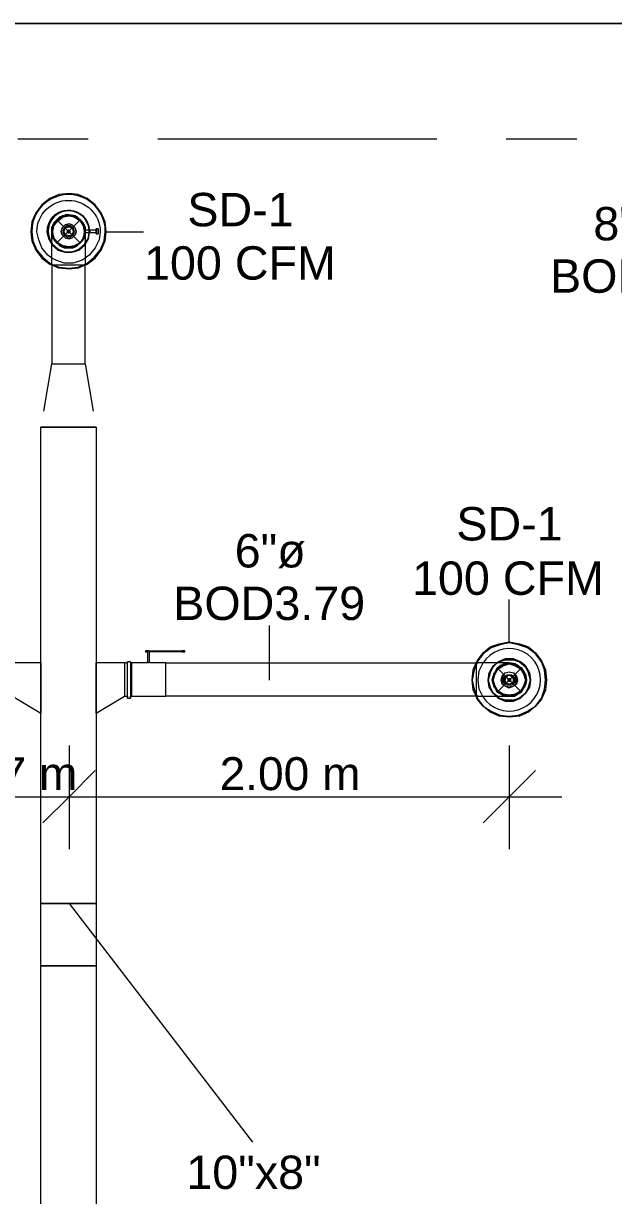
# Model space of a CAD drawing. Header units: metres. Extents: x -2 to 237, y -8 to 52.
# Drawn here: x 53.97 to 56.65, y 28.84 to 34.17 of the extents above; entities that cross this region are included whole.
import ezdxf

# ---------------------------------------------------------------- set-up
doc = ezdxf.new("R2010")
doc.units = ezdxf.units.M
doc.layers.add('HVAC - Ductos', color=5, linetype='Continuous', lineweight=0)
doc.layers.add('PDF3_Text', color=7, linetype='Continuous', lineweight=0)
doc.layers.add('PDF3_Geometry', color=7, linetype='Continuous', lineweight=0, true_color=0xaaaaaa)
doc.styles.add('PDF Helvetica', font='')
doc.styles.get('PDF Helvetica').set_extended_font_data('Helvetica')

msp = doc.modelspace()

# ---------------------------------------------------------------- linework, layer by layer
at = {"layer": 'HVAC - Ductos', "lineweight": 0}
for points in [[(54.2491, 33.2257), (54.2491, 33.2303), (54.2995, 33.2303), (54.2995, 33.2257), (54.2995, 33.2212), (54.2995, 33.2166), (54.2491, 33.2166), (54.2491, 33.2212), (54.2491, 33.2441), (54.2445, 33.2487), (54.2445, 33.2533), (54.2399, 33.2625), (54.2261, 33.2762), (54.2124, 33.2899), (54.2033, 33.2899), (54.2124, 33.2899), (54.2261, 33.2762), (54.2399, 33.2625), (54.2445, 33.2533), (54.2445, 33.2487), (54.2491, 33.2441), (54.2491, 33.2212), (54.2491, 33.2166), (54.2491, 33.2212), (54.2491, 33.212), (54.2491, 33.1891), (54.2491, 33.1525), (54.2491, 33.1157), (54.2491, 33.0699), (54.2583, 33.0745), (54.2949, 33.102), (54.3224, 33.1387), (54.3407, 33.18), (54.3453, 33.2212), (54.3407, 33.267), (54.3224, 33.3083), (54.2949, 33.3449), (54.2583, 33.3725), (54.217, 33.3907), (54.1757, 33.3953), (54.1299, 33.3907), (54.0887, 33.3725), (54.052, 33.3449), (54.0245, 33.3083), (54.0061, 33.267), (54.0016, 33.2212), (54.0061, 33.18), (54.0245, 33.1387), (54.052, 33.102), (54.0887, 33.0745), (54.0978, 33.0699), (54.0978, 33.0883), (54.0978, 33.1341), (54.0978, 33.1708), (54.0978, 33.1983), (54.0978, 33.2166), (54.0978, 33.2212), (54.0978, 33.2441), (54.1024, 33.2487), (54.1024, 33.2533), (54.107, 33.2533), (54.107, 33.2625), (54.1207, 33.2762), (54.1345, 33.2899), (54.1437, 33.2899), (54.1437, 33.2945), (54.1482, 33.2945), (54.1437, 33.2945), (54.1437, 33.2899), (54.1345, 33.2899), (54.1207, 33.2762), (54.107, 33.2625), (54.107, 33.2533), (54.1024, 33.2533), (54.1024, 33.2487), (54.0978, 33.2441), (54.0978, 33.2212), (54.0978, 33.2166), (54.0978, 33.2212)], [(54.1757, 33.2991), (54.1528, 33.2945), (54.1391, 33.2854), (54.1207, 33.2762), (54.1115, 33.2579), (54.1024, 33.2441), (54.0978, 33.2212), (54.0978, 33.2166), (54.0978, 33.2029), (54.107, 33.1845), (54.1207, 33.1708), (54.1345, 33.157), (54.1528, 33.1479), (54.1757, 33.1479), (54.1482, 33.1525), (54.1437, 33.1525), (54.1207, 33.1708), (54.1437, 33.1525)], [(54.0978, 33.2257), (54.1024, 33.2487), (54.107, 33.2533), (54.1207, 33.2762), (54.1437, 33.2899), (54.1482, 33.2945), (54.1712, 33.2991)], [(54.2445, 33.1891), (54.2445, 33.1937), (54.2445, 33.1983), (54.2491, 33.2212), (54.2445, 33.2487), (54.2445, 33.2533), (54.2261, 33.2762), (54.2033, 33.2945), (54.1757, 33.2991), (54.1941, 33.2945), (54.2124, 33.2854), (54.2261, 33.2762), (54.2353, 33.2579), (54.2445, 33.2441), (54.2491, 33.2212), (54.2445, 33.2029), (54.2353, 33.1845), (54.2261, 33.1708), (54.2124, 33.157), (54.1941, 33.1525), (54.1757, 33.1479), (54.1528, 33.1525), (54.1391, 33.157), (54.1207, 33.1708), (54.1115, 33.1845), (54.1024, 33.2029), (54.0978, 33.2212), (54.1024, 33.2441), (54.107, 33.2625), (54.1207, 33.2762), (54.1437, 33.2945), (54.1757, 33.2991), (54.1987, 33.2945), (54.2033, 33.2899), (54.2261, 33.2762), (54.2399, 33.2533), (54.2261, 33.2762), (54.2078, 33.2899)], [(54.0978, 33.2166), (54.0978, 33.2029), (54.107, 33.1845), (54.1207, 33.1708), (54.1345, 33.157), (54.1528, 33.1479), (54.1757, 33.1479), (54.1941, 33.1479), (54.2124, 33.157), (54.2261, 33.1708), (54.2399, 33.1845), (54.2491, 33.2029), (54.2491, 33.2166), (54.2491, 33.2212), (54.2491, 33.2441), (54.2399, 33.2625), (54.2261, 33.2762), (54.2124, 33.2899), (54.1941, 33.2945), (54.1757, 33.2945), (54.1528, 33.2945), (54.1574, 33.2991), (54.1528, 33.2945), (54.1345, 33.2899), (54.1207, 33.2762), (54.1024, 33.2533), (54.0978, 33.2212), (54.1024, 33.1937), (54.1207, 33.1708), (54.1024, 33.1937), (54.0978, 33.2212)], [(54.1024, 33.2487), (54.107, 33.2533), (54.1207, 33.2762), (54.1437, 33.2899), (54.1482, 33.2945)], [(54.1482, 33.2899), (54.1757, 33.2945), (54.1987, 33.2899)], [(54.2033, 33.2899), (54.1987, 33.2945)], [(54.107, 33.1983), (54.0978, 33.2212), (54.107, 33.2487)], [(54.2491, 33.2212), (54.2445, 33.2533), (54.2445, 33.2487), (54.2491, 33.2257)], [(54.107, 33.1891), (54.1024, 33.1937), (54.1024, 33.1983)], [(54.1437, 33.157), (54.1207, 33.1708), (54.107, 33.1937)], [(54.2078, 33.1525), (54.2033, 33.1525), (54.1987, 33.1525), (54.1757, 33.1479), (54.1941, 33.1479), (54.2124, 33.157), (54.2261, 33.1708), (54.2399, 33.1845), (54.2491, 33.2029), (54.2491, 33.2166)], [(54.2399, 33.1937), (54.2261, 33.1708), (54.2033, 33.157)], [(54.2491, 33.2212), (54.2445, 33.1937), (54.2491, 33.2212)], [(54.3087, 33.2349), (54.2995, 33.2349)], [(54.2995, 33.212), (54.3087, 33.212)], [(54.3453, 33.2212), (54.5149, 33.2212)], [(54.2491, 33.102), (54.2353, 33.0929), (54.1941, 33.0791), (54.1528, 33.0791), (54.1161, 33.0929), (54.0978, 33.102)], [(54.0978, 33.0745), (54.1299, 33.0608), (54.1757, 33.0562), (54.217, 33.0608), (54.2491, 33.0745)], [(54.2491, 33.0699), (54.217, 33.0562), (54.1757, 33.0516), (54.1299, 33.0562), (54.0978, 33.0699)], [(54.2033, 32.6208), (54.2124, 32.6208), (54.2261, 32.6208), (54.2399, 32.6208), (54.2445, 32.6208), (54.2491, 32.6208), (54.2491, 33.0699), (54.2399, 33.0699), (54.2261, 33.0699), (54.2124, 33.0699), (54.1941, 33.0699), (54.1757, 33.0699), (54.1528, 33.0699), (54.1345, 33.0699), (54.1207, 33.0699), (54.107, 33.0699), (54.1024, 33.0699), (54.0978, 33.0699), (54.0978, 32.6208), (54.1024, 32.6208), (54.107, 32.6208), (54.1207, 32.6208), (54.1345, 32.6208), (54.1437, 32.6208), (54.1528, 32.6208), (54.1757, 32.6208), (54.1941, 32.6208), (54.1987, 32.6208)], [(54.2491, 33.0699), (54.2399, 33.0699), (54.2261, 33.0699), (54.2124, 33.0699), (54.1941, 33.0699), (54.1757, 33.0699), (54.1528, 33.0699), (54.1345, 33.0699), (54.1207, 33.0699), (54.107, 33.0699), (54.1024, 33.0699), (54.0978, 33.0699)], [(54.0611, 32.4053), (54.0978, 32.6208), (54.1024, 32.6208), (54.1207, 32.6208), (54.1437, 32.6208), (54.1757, 32.6208), (54.2033, 32.6208), (54.2261, 32.6208), (54.2445, 32.6208), (54.2491, 32.6208), (54.2857, 32.4053)], [(54.2995, 32.332), (54.0474, 32.332)], [(56.1787, 31.3558), (56.1787, 31.5483)], [(55.0879, 31.1816), (55.0879, 31.4291)], [(56.1787, 31.2595), (56.1741, 31.2595), (56.1557, 31.2595), (56.1237, 31.2595), (56.087, 31.2595), (56.0457, 31.2595), (56.0274, 31.2595), (56.032, 31.2687), (56.0595, 31.3053), (56.0916, 31.3328), (56.1329, 31.3466), (56.1787, 31.3558), (56.2245, 31.3466), (56.2657, 31.3328), (56.2979, 31.3053), (56.3253, 31.2687), (56.3437, 31.2274), (56.3483, 31.1816), (56.3437, 31.1358), (56.3253, 31.0945), (56.2979, 31.0624), (56.2657, 31.0349), (56.2245, 31.0166), (56.1787, 31.012), (56.1329, 31.0166), (56.0916, 31.0349), (56.0595, 31.0624), (56.032, 31.0945), (56.0274, 31.1083), (56.0687, 31.1083), (56.1099, 31.1083), (56.142, 31.1083), (56.1649, 31.1083), (56.1787, 31.1083)], [(56.032, 31.1083), (56.032, 31.0991), (56.0595, 31.0624), (56.0962, 31.0395), (56.1374, 31.0211), (56.1787, 31.0166), (56.2199, 31.0211), (56.2612, 31.0395), (56.2979, 31.0624), (56.3253, 31.0991), (56.3391, 31.1403), (56.3437, 31.1816), (56.3391, 31.2274), (56.3253, 31.2641), (56.2979, 31.3007), (56.2612, 31.3283), (56.2199, 31.342), (56.1787, 31.3512), (56.1374, 31.342), (56.0962, 31.3283), (56.0595, 31.3007), (56.032, 31.2641), (56.032, 31.2595)], [(54.4553, 31.2641), (54.4416, 31.2641)], [(54.4416, 31.0991), (54.4416, 31.1037), (54.4416, 31.1128), (54.4416, 31.122), (54.4416, 31.1403), (54.4416, 31.1587), (54.4416, 31.1816), (54.4416, 31.2045), (54.4416, 31.2228), (54.4416, 31.2412), (54.4416, 31.255), (54.4416, 31.2595), (54.4416, 31.2641), (54.4416, 31.2595)], [(54.4553, 31.2595), (54.4553, 31.2641), (54.4553, 31.2595), (54.4553, 31.255), (54.4553, 31.2412), (54.4553, 31.2228), (54.4553, 31.2045), (54.4553, 31.1816), (54.4553, 31.1587), (54.4553, 31.1403), (54.4553, 31.122), (54.4553, 31.1128), (54.4553, 31.1037), (54.4553, 31.0991)], [(54.5378, 31.3099), (54.5333, 31.3099), (54.5333, 31.2595), (54.4599, 31.2595), (54.4599, 31.255), (54.4599, 31.2458), (54.4599, 31.2366), (54.4599, 31.2183), (54.4599, 31.1999), (54.4599, 31.1816), (54.4599, 31.1633), (54.4599, 31.1449), (54.4599, 31.1266), (54.4599, 31.1174), (54.4599, 31.1083), (54.6157, 31.1083), (54.6157, 31.1174), (54.6157, 31.1266), (54.6157, 31.1449), (54.6157, 31.1633), (54.6157, 31.1816), (54.6157, 31.1999), (54.6157, 31.2183), (54.6157, 31.2366), (54.6157, 31.2458), (54.6157, 31.255), (54.6157, 31.2595), (56.0274, 31.2595), (56.0274, 31.255), (56.0274, 31.2458), (56.0274, 31.2366), (56.0274, 31.2183), (56.0274, 31.1999), (56.0274, 31.1816), (56.0274, 31.1633), (56.0274, 31.1449), (56.0274, 31.1266), (56.0274, 31.1174), (56.0274, 31.1083), (54.6157, 31.1083), (54.6157, 31.1174), (54.6157, 31.1266), (54.6157, 31.1449), (54.6157, 31.1633), (54.6157, 31.1816), (54.6157, 31.1999), (54.6157, 31.2183), (54.6157, 31.2366), (54.6157, 31.2458), (54.6157, 31.255), (54.6157, 31.2595), (54.5424, 31.2595), (54.5424, 31.3099)], [(54.5241, 31.3145), (54.5241, 31.3099)], [(54.5378, 31.3145), (54.5333, 31.3145), (54.5287, 31.3145), (54.5241, 31.3145), (54.5287, 31.3145), (54.5333, 31.3145), (54.5378, 31.3145), (54.6891, 31.3145)], [(54.6891, 31.3099), (54.5378, 31.3099), (54.5333, 31.3099), (54.5287, 31.3099), (54.5241, 31.3099), (54.5287, 31.3099), (54.5333, 31.3099)], [(54.7028, 31.3099), (54.7028, 31.3145)], [(53.9191, 31.1083), (54.0474, 31.0303), (54.0474, 31.0349), (54.0474, 31.0533), (54.0474, 31.0762), (54.0474, 31.1083), (54.0474, 31.1816), (54.0474, 31.2091), (54.0474, 31.2366), (54.0474, 31.2504), (54.0474, 31.2595), (53.9191, 31.2595)], [(54.0474, 31.2595), (54.0474, 31.2504), (54.0474, 31.2366), (54.0474, 31.2091), (54.0474, 31.1816), (54.0474, 31.1083), (54.0474, 31.0762), (54.0474, 31.0533), (54.0474, 31.0349), (54.0474, 31.0303)], [(54.4278, 31.2595), (54.2995, 31.2595), (54.2995, 31.2504), (54.2995, 31.2366), (54.2995, 31.2091), (54.2995, 31.1816), (54.2995, 31.1083), (54.2995, 31.0762), (54.2995, 31.0533), (54.2995, 31.0349), (54.2995, 31.0303), (54.4278, 31.1083)], [(54.2995, 31.0303), (54.2995, 31.0349), (54.2995, 31.0533), (54.2995, 31.0762), (54.2995, 31.1083), (54.2995, 31.1816), (54.2995, 31.2091), (54.2995, 31.2366), (54.2995, 31.2504), (54.2995, 31.2595)], [(54.4416, 31.2366), (54.4416, 31.2458), (54.4416, 31.255), (54.4416, 31.2595), (54.4278, 31.2595), (54.4278, 31.255), (54.4278, 31.2458), (54.4278, 31.2366), (54.4278, 31.2183), (54.4278, 31.1999), (54.4278, 31.1816), (54.4278, 31.1633), (54.4278, 31.1449), (54.4278, 31.1266), (54.4278, 31.1174), (54.4278, 31.1083), (54.4416, 31.1083), (54.4416, 31.1037), (54.4416, 31.0991), (54.4553, 31.0991), (54.4553, 31.1037), (54.4553, 31.1083)], [(54.4278, 31.2137), (54.4278, 31.2091)], [(54.4416, 31.1403), (54.4416, 31.1449), (54.4416, 31.1633), (54.4416, 31.1816), (54.4416, 31.1999), (54.4416, 31.2183), (54.4416, 31.2228)], [(54.5378, 31.2595), (54.5333, 31.2595)], [(56.032, 31.2595), (56.0183, 31.2274), (56.0091, 31.1816), (56.0183, 31.1403), (56.032, 31.1083)], [(56.0274, 31.1083), (56.0137, 31.1358), (56.0091, 31.1816), (56.0137, 31.2274), (56.0274, 31.2595)], [(56.0274, 31.2595), (56.0274, 31.255), (56.0274, 31.2458), (56.0274, 31.2366), (56.0274, 31.2183), (56.0274, 31.1999), (56.0274, 31.1816), (56.0274, 31.1633), (56.0274, 31.1449), (56.0274, 31.1266), (56.0274, 31.1174), (56.0274, 31.1083)], [(56.0595, 31.1037), (56.0411, 31.1403), (56.0366, 31.1816), (56.0411, 31.2228), (56.0595, 31.2595)], [(56.2429, 31.2137), (56.2291, 31.232), (56.2107, 31.2504), (56.2062, 31.255), (56.1787, 31.2595), (56.2062, 31.2504), (56.2337, 31.2366), (56.2153, 31.2458), (56.197, 31.255), (56.1787, 31.255), (56.1603, 31.255), (56.142, 31.2458), (56.1283, 31.232), (56.1145, 31.2183), (56.1053, 31.1999), (56.1053, 31.1816), (56.1053, 31.1633), (56.1007, 31.1816), (56.1053, 31.1999), (56.1145, 31.2183), (56.1237, 31.2366), (56.142, 31.2504), (56.1603, 31.255), (56.1741, 31.2595), (56.1787, 31.2595), (56.197, 31.255), (56.2153, 31.2458), (56.2291, 31.232), (56.2429, 31.2183), (56.252, 31.1999), (56.252, 31.1816), (56.252, 31.1633), (56.2429, 31.1449), (56.2291, 31.1312), (56.2153, 31.1174), (56.197, 31.1083), (56.1787, 31.1083), (56.1603, 31.1128), (56.142, 31.1174), (56.1603, 31.1083), (56.1741, 31.1083), (56.1787, 31.1083), (56.197, 31.1128), (56.2153, 31.1174), (56.2337, 31.1266), (56.2429, 31.1449), (56.252, 31.1633), (56.2566, 31.1816), (56.252, 31.1999), (56.2429, 31.2183), (56.2337, 31.2366), (56.2291, 31.2366)], [(56.1099, 31.1587), (56.1053, 31.1816), (56.1099, 31.2091), (56.1237, 31.2366), (56.1099, 31.2091)], [(56.1053, 31.2091), (56.1099, 31.2091), (56.1099, 31.2137)], [(56.1145, 31.2137), (56.1283, 31.232), (56.1466, 31.2504), (56.1511, 31.2504), (56.1511, 31.255)], [(56.1557, 31.2504), (56.1787, 31.255), (56.2016, 31.2504)], [(56.1741, 31.2595), (56.1787, 31.2595), (56.197, 31.255), (56.2062, 31.255), (56.2062, 31.2504), (56.2107, 31.2504), (56.2153, 31.2504), (56.2291, 31.2366)], [(56.2062, 31.255), (56.2062, 31.2504), (56.2107, 31.2504)], [(56.2107, 31.2504), (56.2337, 31.2366), (56.2475, 31.2137), (56.2475, 31.2091), (56.252, 31.1816), (56.2475, 31.1587)], [(56.252, 31.2091), (56.2566, 31.1816), (56.2475, 31.2091), (56.2337, 31.2366)], [(56.2337, 31.2366), (56.2429, 31.2183), (56.2475, 31.2137), (56.2475, 31.2091), (56.252, 31.2091), (56.2475, 31.2091), (56.2475, 31.2137)], [(56.2475, 31.1541), (56.252, 31.1633), (56.2566, 31.1816), (56.252, 31.1999), (56.2475, 31.2091)], [(56.2337, 31.1312), (56.2475, 31.1495), (56.2475, 31.1541), (56.2566, 31.1816), (56.252, 31.1587)], [(54.4278, 31.1541), (54.4278, 31.1495)], [(54.4416, 31.122), (54.4416, 31.1266)], [(54.4416, 31.1128), (54.4416, 31.1174)], [(56.1099, 31.1495), (56.1099, 31.1541), (56.1053, 31.1541)], [(56.1466, 31.1174), (56.1283, 31.1312), (56.1145, 31.1495)], [(56.1511, 31.1128), (56.1787, 31.1083), (56.1511, 31.1128), (56.1237, 31.1266), (56.1145, 31.1449), (56.1283, 31.1312), (56.142, 31.1174), (56.1237, 31.1266), (56.1511, 31.1128), (56.1466, 31.1128)], [(56.2016, 31.1128), (56.1787, 31.1083), (56.1557, 31.1128)], [(56.2475, 31.1495), (56.2475, 31.1541), (56.252, 31.1541), (56.2475, 31.1541), (56.2475, 31.1495), (56.2429, 31.1449), (56.2337, 31.1266), (56.2153, 31.1174), (56.2107, 31.1128), (56.2062, 31.1128), (56.197, 31.1083), (56.1787, 31.1083), (56.1741, 31.1083)], [(56.2107, 31.1128), (56.2062, 31.1128)], [(56.2429, 31.1495), (56.2291, 31.1312), (56.2107, 31.1174)], [(56.2337, 31.1266), (56.2475, 31.1541)], [(54.1757, 30.8837), (54.1757, 30.6499), (54.1757, 30.4116)], [(56.1787, 30.8837), (56.1787, 30.6499), (56.1787, 30.4116)], [(54.2949, 30.7691), (54.1757, 30.6499), (54.0565, 30.5308)], [(56.2979, 30.7691), (56.1787, 30.6499), (56.0595, 30.5308)], [(51.9391, 30.6499), (53.6074, 30.6499), (54.1757, 30.6499), (56.417, 30.6499)], [(54.1757, 30.1641), (55.0099, 29.0778)]]:
    msp.add_lwpolyline(points, dxfattribs=at)
for points in [[(54.2491, 33.0745), (54.2583, 33.0791), (54.2903, 33.1066), (54.3178, 33.1387), (54.3361, 33.18), (54.3407, 33.2212, 1.013813), (54.0061, 33.2212), (54.0107, 33.18), (54.0291, 33.1387), (54.0565, 33.1066), (54.0887, 33.0791), (54.0978, 33.0745)], [(54.0978, 33.102), (54.0795, 33.1157), (54.052, 33.1479), (54.0382, 33.1845), (54.0291, 33.2212, -0.994612), (54.3178, 33.2212), (54.3133, 33.1845), (54.2949, 33.1479), (54.2674, 33.1157), (54.2491, 33.102)], [(56.0595, 31.1037, 0.74034), (56.3207, 31.1816, 0.753107), (56.0595, 31.2595)]]:
    msp.add_lwpolyline(points, format="xyb", dxfattribs=at)
msp.add_lwpolyline([(54.2674, 33.2303, 1.317948), (54.0978, 33.1708), (54.0841, 33.1891), (54.0795, 33.2212, -0.989485), (54.2674, 33.2303, 0.962005), (54.0749, 33.2212), (54.0841, 33.1891), (54.0978, 33.1662, -1.371306)], format="xyb", close=True, dxfattribs=at)
for points in [[(54.107, 33.2487), (54.1253, 33.2716), (54.1482, 33.2899), (54.1757, 33.2945), (54.1987, 33.2899), (54.2261, 33.2716), (54.2399, 33.2487), (54.2445, 33.2212), (54.2399, 33.1937), (54.2261, 33.1708), (54.1987, 33.157), (54.1757, 33.1525), (54.1482, 33.157), (54.1253, 33.1708), (54.107, 33.1937), (54.1024, 33.2212)], [(54.1482, 33.2945), (54.1528, 33.2945)], [(54.1574, 33.2991), (54.1757, 33.2991), (54.1941, 33.2945), (54.1987, 33.2945), (54.2033, 33.2945), (54.2078, 33.2899), (54.2033, 33.2945), (54.1987, 33.2945), (54.1941, 33.2945), (54.1757, 33.2991)], [(54.1437, 33.2395), (54.1391, 33.2212), (54.1437, 33.2395), (54.1574, 33.2533), (54.1757, 33.2579), (54.1895, 33.2533), (54.2033, 33.2395), (54.2078, 33.2212), (54.2033, 33.2395), (54.1895, 33.2533), (54.1757, 33.2579), (54.1574, 33.2533)], [(54.1528, 33.2395), (54.1482, 33.2212), (54.1528, 33.2395), (54.1666, 33.2487), (54.1803, 33.2487), (54.1941, 33.2395), (54.1987, 33.2212), (54.1941, 33.2395), (54.1803, 33.2487), (54.1666, 33.2487)], [(54.1574, 33.2395), (54.1757, 33.2441), (54.1895, 33.2395), (54.1941, 33.2212), (54.1895, 33.2075), (54.1757, 33.2029), (54.1574, 33.2075), (54.1528, 33.2212)], [(54.2033, 33.2075), (54.2078, 33.2212), (54.2033, 33.2075), (54.1895, 33.1937), (54.1757, 33.1891), (54.1574, 33.1937), (54.1437, 33.2075), (54.1391, 33.2212), (54.1437, 33.2075), (54.1574, 33.1937), (54.1757, 33.1891), (54.1895, 33.1937)], [(54.1757, 33.1479), (54.2033, 33.1525), (54.2261, 33.1708), (54.2445, 33.1937), (54.2261, 33.1708), (54.2033, 33.1525), (54.1757, 33.1479), (54.1437, 33.1525)], [(54.1941, 33.2075), (54.1987, 33.2212), (54.1941, 33.2075), (54.1803, 33.1983), (54.1666, 33.1983), (54.1528, 33.2075), (54.1482, 33.2212), (54.1528, 33.2075), (54.1666, 33.1983), (54.1803, 33.1983)], [(54.1712, 33.2257), (54.1666, 33.2212), (54.1712, 33.2303), (54.1757, 33.2303), (54.1803, 33.2212), (54.1757, 33.2257)], [(54.1757, 33.2166), (54.1803, 33.2212), (54.1757, 33.2166), (54.1712, 33.2166), (54.1666, 33.2212), (54.1712, 33.2166)], [(54.2674, 33.2166), (54.2628, 33.1891), (54.2491, 33.1662), (54.2628, 33.1891), (54.2674, 33.2166), (54.2628, 33.1891), (54.2491, 33.1708), (54.2628, 33.1891)], [(54.2674, 33.2166), (54.272, 33.2212), (54.2674, 33.2303), (54.2674, 33.2212)], [(54.2674, 33.2212), (54.2674, 33.2303), (54.272, 33.2212), (54.2674, 33.2166)], [(54.2995, 33.212), (54.2995, 33.2166), (54.2995, 33.2212), (54.2995, 33.2257), (54.2995, 33.2303), (54.2995, 33.2349), (54.2995, 33.2303), (54.2995, 33.2257), (54.2995, 33.2212), (54.2995, 33.2166)], [(54.3087, 33.212), (54.3087, 33.2166), (54.3087, 33.2212), (54.3087, 33.2257), (54.3087, 33.2303), (54.3087, 33.2349), (54.3087, 33.2303), (54.3087, 33.2257), (54.3087, 33.2212), (54.3087, 33.2166)], [(54.1024, 33.1616), (54.1253, 33.1433), (54.1574, 33.1295), (54.1895, 33.1295), (54.2215, 33.1433), (54.2445, 33.1616), (54.2491, 33.1708), (54.2445, 33.1616), (54.2215, 33.1433), (54.1895, 33.1295), (54.1574, 33.1295), (54.1253, 33.1433), (54.1024, 33.1616), (54.0978, 33.1708)], [(54.2491, 33.1616), (54.2215, 33.1387), (54.1895, 33.1295), (54.1574, 33.1295), (54.1253, 33.1387), (54.0978, 33.1616), (54.0978, 33.1662), (54.0978, 33.1616), (54.1253, 33.1387), (54.1574, 33.1295), (54.1895, 33.1295), (54.2215, 33.1387), (54.2491, 33.1616), (54.2491, 33.1662)], [(54.2995, 32.332), (54.2995, 30.1641), (54.0474, 30.1641), (54.0474, 32.332)], [(54.6891, 31.3145), (54.6937, 31.3145), (54.6983, 31.3145), (54.7028, 31.3145), (54.6983, 31.3145), (54.6937, 31.3145)], [(54.6891, 31.3099), (54.6937, 31.3099), (54.6983, 31.3099), (54.7028, 31.3099), (54.6983, 31.3099), (54.6937, 31.3099)], [(56.2749, 31.1816), (56.2657, 31.2137), (56.252, 31.2412), (56.2245, 31.2641), (56.197, 31.2733), (56.1603, 31.2733), (56.1329, 31.2641), (56.1237, 31.2595), (56.1283, 31.2641), (56.1603, 31.2778), (56.197, 31.2778), (56.2291, 31.2641), (56.252, 31.2458), (56.2703, 31.2137), (56.2749, 31.1816), (56.2703, 31.1495), (56.252, 31.122), (56.2291, 31.0991), (56.197, 31.0854), (56.1603, 31.0854), (56.1283, 31.0991), (56.1237, 31.1037), (56.1283, 31.0991), (56.1603, 31.0854), (56.197, 31.0854), (56.2291, 31.0991), (56.252, 31.122), (56.2703, 31.1495), (56.2749, 31.1816), (56.2703, 31.2137), (56.252, 31.2458), (56.2291, 31.2641), (56.197, 31.2778), (56.1603, 31.2778), (56.1283, 31.2641), (56.1237, 31.2595), (56.1329, 31.2641), (56.1603, 31.2733), (56.197, 31.2733), (56.2245, 31.2641), (56.252, 31.2412), (56.2657, 31.2137), (56.2749, 31.1816), (56.2657, 31.1495), (56.252, 31.122), (56.2245, 31.0991), (56.197, 31.0899), (56.1603, 31.0899), (56.1329, 31.0991), (56.1237, 31.1083), (56.1329, 31.0991), (56.1603, 31.0899), (56.197, 31.0899), (56.2245, 31.0991), (56.252, 31.122), (56.2657, 31.1495)], [(54.4553, 31.2595), (54.4553, 31.255), (54.4553, 31.2458), (54.4553, 31.2366), (54.4553, 31.2183), (54.4553, 31.1999), (54.4553, 31.1816), (54.4553, 31.1633), (54.4553, 31.1449), (54.4553, 31.1266), (54.4553, 31.1174), (54.4553, 31.1083), (54.4599, 31.1083), (54.4599, 31.1174), (54.4599, 31.1266), (54.4599, 31.1449), (54.4599, 31.1633), (54.4599, 31.1816), (54.4599, 31.1999), (54.4599, 31.2183), (54.4599, 31.2366), (54.4599, 31.2458), (54.4599, 31.255), (54.4599, 31.2595)], [(56.1053, 31.2458), (56.1237, 31.2595), (56.1053, 31.2412), (56.0916, 31.2137), (56.0825, 31.1816), (56.087, 31.1495), (56.0825, 31.1816), (56.087, 31.2137)], [(56.1237, 31.2595), (56.1053, 31.2412), (56.0916, 31.2137), (56.0825, 31.1816), (56.087, 31.2137), (56.1053, 31.2458)], [(56.1007, 31.1816), (56.1099, 31.2091)], [(56.1145, 31.2091), (56.1283, 31.232), (56.1511, 31.2458), (56.1787, 31.255), (56.2062, 31.2458), (56.2291, 31.232), (56.2429, 31.2091), (56.252, 31.1816), (56.2429, 31.1541), (56.2291, 31.1312), (56.2062, 31.1174), (56.1787, 31.1128), (56.1511, 31.1174), (56.1283, 31.1312), (56.1145, 31.1541), (56.1053, 31.1816)], [(56.1511, 31.2504), (56.1237, 31.2366), (56.1511, 31.2504), (56.1787, 31.2595)], [(56.1466, 31.1999), (56.1603, 31.2137), (56.1787, 31.2183), (56.197, 31.2137), (56.2107, 31.1999), (56.2153, 31.1816), (56.2107, 31.1633), (56.197, 31.1541), (56.1787, 31.1449), (56.1603, 31.1541), (56.1466, 31.1633), (56.142, 31.1816)], [(56.1511, 31.1999), (56.1603, 31.2137), (56.1787, 31.2183), (56.197, 31.2137), (56.2062, 31.1999), (56.2107, 31.1816), (56.2062, 31.1633), (56.197, 31.1541), (56.1787, 31.1495), (56.1603, 31.1541), (56.1511, 31.1633), (56.1466, 31.1816)], [(56.0916, 31.1495), (56.1053, 31.122), (56.1237, 31.1083), (56.1053, 31.122), (56.0916, 31.1495), (56.0825, 31.1816)], [(56.1099, 31.1541), (56.1237, 31.1266), (56.1099, 31.1541), (56.1007, 31.1816)], [(56.1053, 31.1633), (56.1145, 31.1449)], [(56.1557, 31.1953), (56.1695, 31.2045), (56.1879, 31.2045), (56.2016, 31.1953), (56.2062, 31.1816), (56.2016, 31.1678), (56.1879, 31.1587), (56.1695, 31.1587), (56.1557, 31.1678), (56.1511, 31.1816)], [(56.1603, 31.1953), (56.1695, 31.2045), (56.1879, 31.2045), (56.197, 31.1953), (56.2016, 31.1816), (56.197, 31.1678), (56.1879, 31.1587), (56.1695, 31.1587), (56.1603, 31.1678), (56.1557, 31.1816)], [(56.1649, 31.1953), (56.1787, 31.2045), (56.1925, 31.1953), (56.197, 31.1816), (56.1925, 31.1678), (56.1787, 31.1633), (56.1649, 31.1678), (56.1603, 31.1816)], [(56.1741, 31.1862), (56.1741, 31.1816), (56.1741, 31.1862), (56.1833, 31.1862), (56.1833, 31.1816), (56.1833, 31.1862)], [(56.1833, 31.177), (56.1833, 31.1816), (56.1833, 31.177), (56.1741, 31.177), (56.1741, 31.1816), (56.1741, 31.177)], [(56.1053, 31.122), (56.087, 31.1495), (56.1053, 31.122), (56.1237, 31.1037)], [(56.2107, 31.1128), (56.2062, 31.1128), (56.1787, 31.1083), (56.2062, 31.1128), (56.2337, 31.1266)], [(54.0474, 29.88), (54.0474, 30.1641), (54.2995, 30.1641), (54.2995, 29.88)], [(54.2995, 23.6236), (54.0474, 23.6236), (54.0474, 29.88), (54.2995, 29.88)]]:
    msp.add_lwpolyline(points, close=True, dxfattribs=at)
at = {"layer": 'PDF3_Geometry', "lineweight": 0}
for points in [[(44.8348, 23.9902), (44.8348, 23.9857), (45.261, 23.9857), (45.3756, 23.9857), (45.3756, 24.1094), (44.8348, 24.1094), (44.8348, 34.0599), (45.3206, 34.0599), (45.3206, 34.1699), (58.6399, 34.1699), (58.6399, 24.0086), (57.0037, 24.0086), (57.0037, 23.9902), (58.6399, 23.9902), (58.6399, 22.5006), (57.5812, 22.5006), (57.5812, 22.4869), (58.6399, 22.4869), (58.6399, 10.1851), (7.0265, 10.1851)], [(58.6399, 34.1699), (58.6858, 34.1699), (58.6721, 34.1699), (58.6537, 34.1699), (58.6399, 34.1699), (45.3206, 34.1699)], [(54.2628, 33.6429), (53.942, 33.6429)], [(55.8487, 33.6429), (54.5791, 33.6429)], [(56.4857, 33.6429), (56.1649, 33.6429)]]:
    msp.add_lwpolyline(points, dxfattribs=at)
at = {"layer": 'PDF3_Geometry', "color": 8, "lineweight": 0, "true_color": 0x808080}
for points in [[(54.2353, 33.267), (54.1987, 33.2945), (54.1482, 33.2945), (54.1115, 33.267), (54.0978, 33.2212), (54.1115, 33.18), (54.1482, 33.1525), (54.1987, 33.1525), (54.2353, 33.18), (54.2491, 33.2212)], [(56.2383, 31.2274), (56.2016, 31.255), (56.1557, 31.255), (56.1191, 31.2274), (56.1007, 31.1816), (56.1191, 31.1358), (56.1557, 31.1083), (56.2016, 31.1083), (56.2383, 31.1358), (56.2566, 31.1816)]]:
    msp.add_lwpolyline(points, close=True, dxfattribs=at)
for points in [[(54.1207, 33.2762), (54.2261, 33.1708)], [(54.2261, 33.2762), (54.1207, 33.1708)], [(56.1237, 31.2366), (56.2337, 31.1266)], [(56.2337, 31.2366), (56.1237, 31.1266)]]:
    msp.add_lwpolyline(points, dxfattribs=at)

# ---------------------------------------------------------------- texts
at = {"layer": 'PDF3_Text', "lineweight": 0, "attachment_point": 4, "style": 'PDF Helvetica'}
for s, insert, char_height in [('SD-1', (54.7139, 33.3216), 0.15195), ('8"x8"', (56.561, 33.2575), 0.15195), ('100 CFM', (54.5168, 33.0787), 0.15195), ('BOD3.86', (56.3639, 33.0191), 0.15195), ('SD-1', (55.9377, 31.8916), 0.15195), ('6"ø', (54.9293, 31.7678), 0.15195), ('100 CFM', (55.736, 31.6441), 0.15195), ('BOD3.79', (54.6497, 31.5295), 0.15195), ('0.57 m', (53.5726, 30.7542), 0.15008), ('2.00 m', (54.8606, 30.7542), 0.15008), ('10"x8"', (54.7093, 28.9398), 0.15195)]:
    msp.add_mtext(s, dxfattribs=dict(at, insert=insert, char_height=char_height))

doc.saveas('drawing.dxf')
